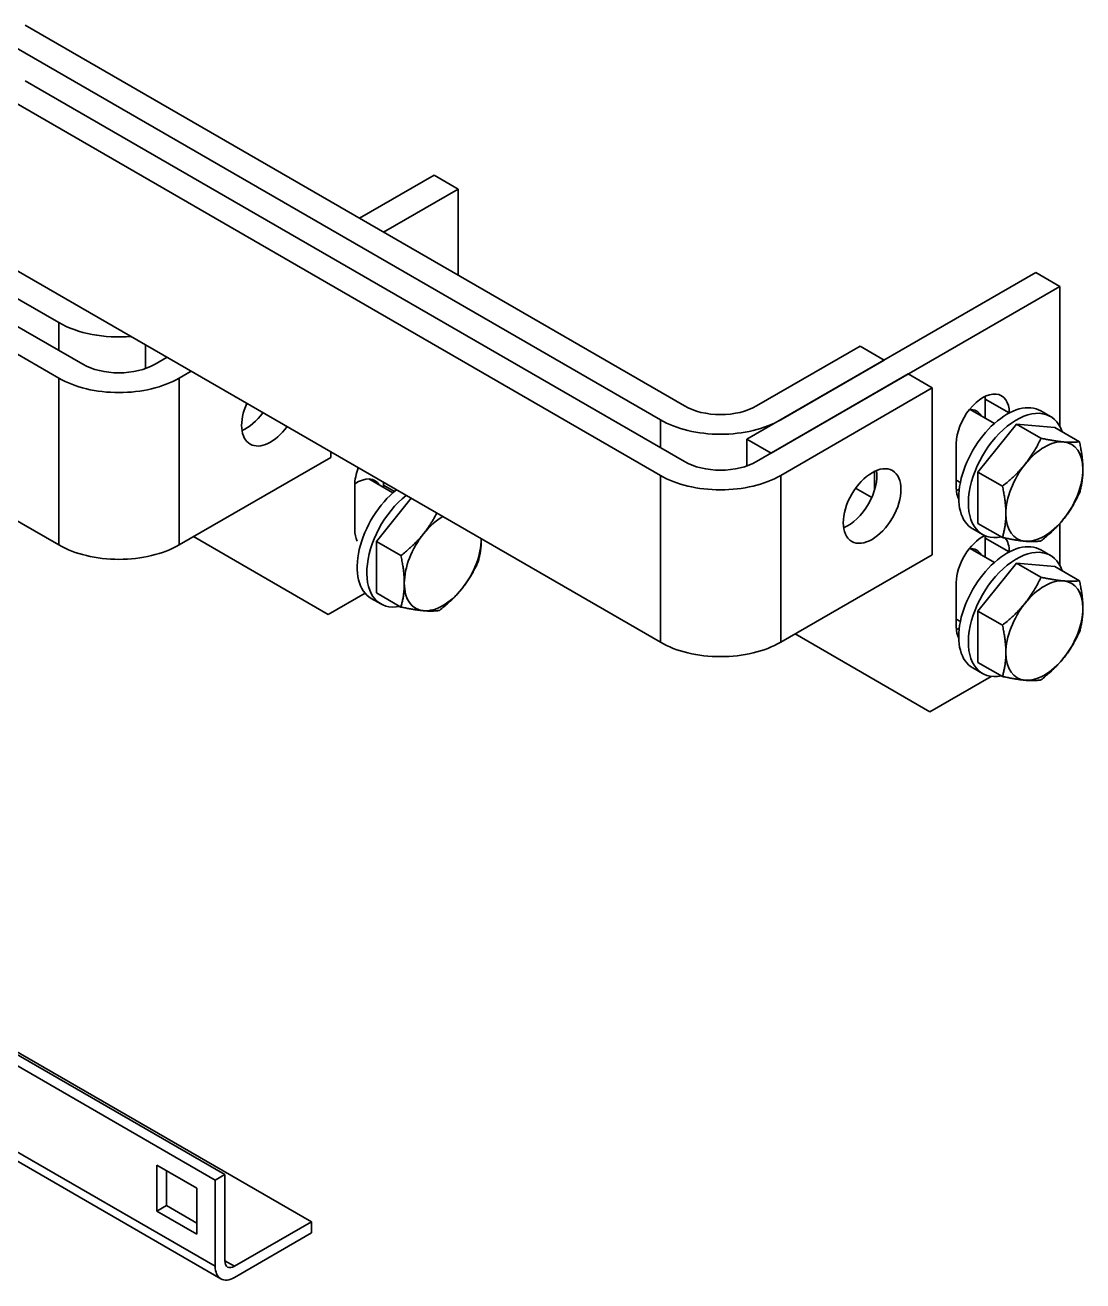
# Model space of a CAD drawing. Header units: millimetres. Extents: x -116965 to 323937, y 291661 to 566926.
# Drawn here: x -11643.5 to -11488.1, y 313856.7 to 314041.2 of the extents above; entities that cross this region are included whole.
import ezdxf

# ---------------------------------------------------------------- set-up
doc = ezdxf.new("R2010")
doc.units = ezdxf.units.MM
doc.layers.add('Visible Edges(Schneider)', color=7, linetype='Continuous', lineweight=35)
doc.layers.add('Visible Tangent Edges(Schneider)', color=7, linetype='Continuous', lineweight=35)

msp = doc.modelspace()

# ---------------------------------------------------------------- linework, layer by layer
at = {"layer": 'Visible Edges(Schneider)'}
for p, q in [((-11643.54578, 314041.159094), (-11546.672151, 313985.229078)), ((-11550.207685, 313983.187836), (-11647.081314, 314039.117852)), ((-11643.54578, 314032.994128), (-11546.672151, 313977.064112)), ((-11550.207685, 313975.022871), (-11647.081314, 314030.952886)), ((-11583.441703, 314019.113686), (-11594.401858, 314012.785838)), ((-11579.906169, 314017.072445), (-11583.441703, 314019.113686)), ((-11590.866324, 314010.744596), (-11579.906169, 314017.072445)), ((-11579.906169, 314017.072445), (-11579.906169, 314004.416748)), ((-11647.081314, 314006.457989), (-11550.207685, 313950.527973)), ((-11638.596032, 313997.476527), (-11650.616848, 314004.416748)), ((-11495.053356, 314004.824996), (-11537.479763, 313980.330098)), ((-11491.517822, 314002.783754), (-11495.053356, 314004.824996)), ((-11533.944229, 313978.288857), (-11491.517822, 314002.783754)), ((-11491.517822, 314002.783754), (-11491.517822, 313982.256131)), ((-11647.081314, 313998.293023), (-11635.060498, 313991.352802)), ((-11638.596032, 313989.311561), (-11650.616848, 313996.251782)), ((-11625.86811, 313994.21054), (-11625.86811, 313990.712188)), ((-11536.065549, 313985.229078), (-11520.862753, 313994.006416)), ((-11520.862753, 313994.006416), (-11517.327219, 313991.965175)), ((-11624.453897, 313991.352802), (-11622.68613, 313992.373423)), ((-11619.150596, 313990.332182), (-11620.918363, 313989.311561)), ((-11517.327219, 313991.965175), (-11532.530015, 313983.187836)), ((-11536.065549, 313977.064112), (-11513.791685, 313989.923933)), ((-11513.791685, 313989.923933), (-11510.256151, 313987.882692)), ((-11510.256151, 313987.882692), (-11532.530015, 313975.022871)), ((-11510.256151, 313987.882692), (-11510.256151, 313963.387794)), ((-11501.126123, 313982.669494), (-11504.667455, 313984.714083)), ((-11502.477977, 313983.449987), (-11502.477977, 313986.249699)), ((-11498.942443, 313984.208457), (-11498.942443, 313984.198245)), ((-11492.881783, 313983.683125), (-11494.295996, 313984.499621)), ((-11503.538637, 313975.528121), (-11497.881783, 313982.565343)), ((-11497.881783, 313982.565343), (-11494.285813, 313980.489209)), ((-11497.881783, 313982.565343), (-11492.224929, 313982.060093)), ((-11492.224929, 313982.060093), (-11488.628959, 313979.983959)), ((-11537.479763, 313980.330098), (-11537.479763, 313976.423498)), ((-11533.944229, 313978.288857), (-11537.479763, 313980.330098)), ((-11506.720618, 313973.185753), (-11506.720618, 313979.717726)), ((-11620.918363, 313964.816663), (-11598.644499, 313977.676485)), ((-11598.644499, 313977.676485), (-11598.644499, 313978.492981)), ((-11518.741433, 313975.618203), (-11518.741433, 313972.860856)), ((-11503.538637, 313975.528121), (-11499.942668, 313973.451987)), ((-11503.538637, 313967.985648), (-11503.538637, 313975.528121)), ((-11595.108965, 313967.062029), (-11595.108965, 313973.594002)), ((-11589.514471, 313972.463287), (-11593.055802, 313974.507876)), ((-11590.866324, 313973.594002), (-11590.866324, 313974.00225)), ((-11506.126123, 313974.00924), (-11506.720618, 313974.352472)), ((-11650.616848, 313971.756884), (-11638.596032, 313964.816663)), ((-11591.926985, 313965.321913), (-11586.824933, 313971.668952)), ((-11502.881783, 313966.362617), (-11504.295996, 313967.179113)), ((-11503.538637, 313967.985648), (-11499.942668, 313965.909514)), ((-11491.517822, 313967.964211), (-11491.517822, 313961.843717)), ((-11598.998052, 313954.610456), (-11618.797042, 313966.041408)), ((-11591.926985, 313965.321913), (-11588.331015, 313963.245779)), ((-11591.926985, 313957.779441), (-11591.926985, 313965.321913)), ((-11502.477977, 313963.037573), (-11502.477977, 313965.837284)), ((-11532.530015, 313950.527973), (-11510.256151, 313963.387794)), ((-11501.126123, 313962.25708), (-11504.667455, 313964.301668)), ((-11498.942443, 313963.796043), (-11498.942443, 313963.78583)), ((-11492.881783, 313963.27071), (-11494.295996, 313964.087207)), ((-11503.538637, 313955.115706), (-11497.881783, 313962.152928)), ((-11497.881783, 313962.152928), (-11494.285813, 313960.076795)), ((-11497.881783, 313962.152928), (-11492.224929, 313961.647679)), ((-11492.224929, 313961.647679), (-11488.628959, 313959.571545)), ((-11506.720618, 313952.773339), (-11506.720618, 313959.305311)), ((-11593.58985, 313957.732883), (-11598.998052, 313954.610456)), ((-11591.926985, 313957.779441), (-11588.331015, 313955.703307)), ((-11591.27013, 313956.156409), (-11592.684344, 313956.972906)), ((-11506.126123, 313953.596826), (-11506.720618, 313953.940057)), ((-11503.538637, 313955.115706), (-11499.942668, 313953.039572)), ((-11503.538637, 313947.573234), (-11503.538637, 313955.115706)), ((-11510.609705, 313940.321766), (-11530.408695, 313951.752718)), ((-11502.881783, 313945.950202), (-11504.295996, 313946.766699)), ((-11503.538637, 313947.573234), (-11499.942668, 313945.4971)), ((-11501.606699, 313945.519654), (-11510.609705, 313940.321766)), ((-11615.615062, 313871.531929), (-11665.112537, 313900.109309)), ((-11663.698323, 313900.925806), (-11614.200848, 313872.348426)), ((-11663.34477, 313901.12993), (-11601.472926, 313865.408205)), ((-11675.012031, 313891.816273), (-11614.786635, 313857.045124)), ((-11624.206409, 313873.756882), (-11618.337423, 313870.368421)), ((-11624.206409, 313866.979961), (-11624.206409, 313873.756882)), ((-11622.792196, 313872.940386), (-11622.792196, 313867.796457)), ((-11614.200848, 313872.348426), (-11615.615062, 313871.531929)), ((-11614.200848, 313872.348426), (-11614.200848, 313859.692729)), ((-11618.337423, 313870.368421), (-11618.337423, 313863.5915)), ((-11615.615062, 313858.876232), (-11615.615062, 313871.531929)), ((-11622.792196, 313867.796457), (-11624.206409, 313866.979961)), ((-11618.337423, 313863.5915), (-11624.206409, 313866.979961)), ((-11622.792196, 313867.796457), (-11618.337423, 313865.224493)), ((-11612.786635, 313858.876232), (-11601.472926, 313865.408205)), ((-11601.472926, 313865.408205), (-11601.472926, 313863.775212)), ((-11601.472926, 313863.775212), (-11612.786635, 313857.243239))]:
    msp.add_line(p, q, dxfattribs=at)
at = {"layer": 'Visible Edges(Schneider)', "flags": 128}
for points in [[(-11496.608991, 313976.678892), (-11496.496488, 313976.82044), (-11496.385991, 313976.962661), (-11496.277397, 313977.10566), (-11496.170608, 313977.249543), (-11496.065526, 313977.394417), (-11495.962062, 313977.54039), (-11495.860126, 313977.687568), (-11495.759632, 313977.836062), (-11495.660497, 313977.985981), (-11495.56264, 313978.13744), (-11495.465984, 313978.290551), (-11495.370451, 313978.445433), (-11495.275967, 313978.602205), (-11495.182459, 313978.760988), (-11495.089855, 313978.921909), (-11494.998086, 313979.085098), (-11494.907082, 313979.250686), (-11494.816774, 313979.418813), (-11494.727097, 313979.589619), (-11494.637981, 313979.763253), (-11494.549362, 313979.939867), (-11494.461171, 313980.119619), (-11494.373344, 313980.302676), (-11494.285813, 313980.489209)], [(-11494.285813, 313980.489209), (-11494.113024, 313980.452971), (-11493.944161, 313980.418115), (-11493.779059, 313980.384601), (-11493.617561, 313980.352393), (-11493.459516, 313980.321457), (-11493.304782, 313980.291762), (-11493.153221, 313980.263278), (-11493.004702, 313980.235979), (-11492.859099, 313980.209837), (-11492.71629, 313980.184831), (-11492.57616, 313980.160939), (-11492.438597, 313980.13814), (-11492.303492, 313980.116417), (-11492.170743, 313980.095753), (-11492.040248, 313980.076133), (-11491.91191, 313980.057545), (-11491.785636, 313980.039975), (-11491.661335, 313980.023416), (-11491.538917, 313980.007857), (-11491.418296, 313979.993292), (-11491.299389, 313979.979714), (-11491.182113, 313979.967121), (-11491.066388, 313979.955509), (-11490.952136, 313979.944878)], [(-11490.952136, 313979.944878), (-11490.839633, 313979.935256), (-11490.729136, 313979.926663), (-11490.620543, 313979.919082), (-11490.513753, 313979.912501), (-11490.408672, 313979.906907), (-11490.305208, 313979.902292), (-11490.203272, 313979.898644), (-11490.102778, 313979.895959), (-11490.003642, 313979.894231), (-11489.905786, 313979.893455), (-11489.80913, 313979.893629), (-11489.713597, 313979.894753), (-11489.619112, 313979.896826), (-11489.525604, 313979.899851), (-11489.433001, 313979.903831), (-11489.341232, 313979.908771), (-11489.250227, 313979.914677), (-11489.15992, 313979.921558), (-11489.070242, 313979.929423), (-11488.981127, 313979.938284), (-11488.892507, 313979.948152), (-11488.804317, 313979.959043), (-11488.71649, 313979.970973), (-11488.628959, 313979.983959)], [(-11488.628959, 313979.983959), (-11488.58633, 313979.785801), (-11488.545811, 313979.591281), (-11488.507356, 313979.400217), (-11488.470917, 313979.212433), (-11488.436452, 313979.027761), (-11488.403924, 313978.84604), (-11488.373297, 313978.667112), (-11488.34454, 313978.490827), (-11488.317623, 313978.317038), (-11488.29252, 313978.145604), (-11488.269209, 313977.976386), (-11488.247669, 313977.809252), (-11488.227883, 313977.64407), (-11488.209837, 313977.480714), (-11488.193518, 313977.319058), (-11488.178917, 313977.15898), (-11488.166027, 313977.000359), (-11488.154844, 313976.843077), (-11488.145367, 313976.687017), (-11488.137597, 313976.532064), (-11488.131539, 313976.378101), (-11488.127198, 313976.225015), (-11488.124584, 313976.072692), (-11488.123709, 313975.921017)], [(-11499.942667, 313973.451986), (-11499.769878, 313973.589296), (-11499.601015, 313973.725566), (-11499.435913, 313973.860914), (-11499.274415, 313973.995451), (-11499.11637, 313974.129288), (-11498.961636, 313974.262535), (-11498.810075, 313974.395296), (-11498.661556, 313974.527679), (-11498.515953, 313974.659786), (-11498.373144, 313974.791721), (-11498.233014, 313974.923588), (-11498.095451, 313975.055487), (-11497.960346, 313975.187522), (-11497.827597, 313975.319795), (-11497.697102, 313975.45241), (-11497.568765, 313975.58547), (-11497.44249, 313975.71908), (-11497.318189, 313975.853346), (-11497.195771, 313975.988374), (-11497.07515, 313976.124277), (-11496.956243, 313976.261164), (-11496.838967, 313976.39915), (-11496.723243, 313976.538353), (-11496.608991, 313976.678892)], [(-11488.123709, 313975.921017), (-11488.124584, 313975.770352), (-11488.127198, 313975.621047), (-11488.131539, 313975.472973), (-11488.137597, 313975.326007), (-11488.145367, 313975.180025), (-11488.154844, 313975.034908), (-11488.166027, 313974.890539), (-11488.178917, 313974.746803), (-11488.193518, 313974.603584), (-11488.209837, 313974.460772), (-11488.227883, 313974.318254), (-11488.247669, 313974.175919), (-11488.269209, 313974.033656), (-11488.29252, 313973.891356), (-11488.317623, 313973.748908), (-11488.34454, 313973.6062), (-11488.373297, 313973.463121), (-11488.403924, 313973.319558), (-11488.436452, 313973.175397), (-11488.470917, 313973.030521), (-11488.507356, 313972.884814), (-11488.545811, 313972.738155), (-11488.58633, 313972.590421), (-11488.628959, 313972.441487)], [(-11499.437418, 313969.389044), (-11499.438292, 313969.540719), (-11499.440906, 313969.693043), (-11499.445247, 313969.846129), (-11499.451306, 313970.000091), (-11499.459076, 313970.155045), (-11499.468553, 313970.311104), (-11499.479735, 313970.468386), (-11499.492626, 313970.627007), (-11499.507226, 313970.787085), (-11499.523546, 313970.948741), (-11499.541592, 313971.112098), (-11499.561378, 313971.277279), (-11499.582918, 313971.444414), (-11499.606229, 313971.613631), (-11499.631331, 313971.785065), (-11499.658248, 313971.958854), (-11499.687006, 313972.135139), (-11499.717632, 313972.314067), (-11499.75016, 313972.495789), (-11499.784625, 313972.68046), (-11499.821065, 313972.868244), (-11499.85952, 313973.059308), (-11499.900038, 313973.253828), (-11499.942667, 313973.451986)], [(-11488.628959, 313972.441487), (-11488.71649, 313972.254954), (-11488.804317, 313972.071897), (-11488.892507, 313971.892145), (-11488.981127, 313971.715531), (-11489.070242, 313971.541897), (-11489.15992, 313971.37109), (-11489.250227, 313971.202964), (-11489.341232, 313971.037375), (-11489.433001, 313970.874187), (-11489.525604, 313970.713266), (-11489.619112, 313970.554482), (-11489.713597, 313970.397711), (-11489.80913, 313970.242829), (-11489.905786, 313970.089718), (-11490.003642, 313969.938259), (-11490.102778, 313969.78834), (-11490.203272, 313969.639846), (-11490.305208, 313969.492667), (-11490.408672, 313969.346695), (-11490.513753, 313969.201821), (-11490.620543, 313969.057938), (-11490.729136, 313968.914939), (-11490.839633, 313968.772718), (-11490.952136, 313968.63117)], [(-11584.997338, 313966.472684), (-11584.905119, 313966.588474), (-11584.814255, 313966.704701), (-11584.724692, 313966.821424), (-11584.636372, 313966.9387), (-11584.549242, 313967.056588), (-11584.463251, 313967.175146), (-11584.378348, 313967.294433), (-11584.294484, 313967.414508), (-11584.211612, 313967.53543), (-11584.129685, 313967.65726), (-11584.048658, 313967.780059), (-11583.968487, 313967.903889), (-11583.889129, 313968.028812), (-11583.810542, 313968.154892), (-11583.732684, 313968.282193), (-11583.655516, 313968.410782), (-11583.578996, 313968.540726), (-11583.503086, 313968.672095), (-11583.427748, 313968.804959), (-11583.352943, 313968.939388), (-11583.278633, 313969.075459), (-11583.204781, 313969.213247), (-11583.131351, 313969.35283), (-11583.058306, 313969.494288)], [(-11499.942667, 313965.909514), (-11499.900038, 313966.058449), (-11499.85952, 313966.206182), (-11499.821065, 313966.352842), (-11499.784625, 313966.498549), (-11499.75016, 313966.643424), (-11499.717632, 313966.787585), (-11499.687006, 313966.931148), (-11499.658248, 313967.074227), (-11499.631331, 313967.216935), (-11499.606229, 313967.359383), (-11499.582918, 313967.501684), (-11499.561378, 313967.643946), (-11499.541592, 313967.786281), (-11499.523546, 313967.928799), (-11499.507226, 313968.071612), (-11499.492626, 313968.21483), (-11499.479735, 313968.358567), (-11499.468553, 313968.502936), (-11499.459076, 313968.648052), (-11499.451306, 313968.794034), (-11499.445247, 313968.941001), (-11499.440906, 313969.089074), (-11499.438292, 313969.238379), (-11499.437418, 313969.389044)], [(-11490.952136, 313968.63117), (-11491.066388, 313968.490631), (-11491.182113, 313968.351428), (-11491.299389, 313968.213442), (-11491.418296, 313968.076555), (-11491.538917, 313967.940652), (-11491.661335, 313967.805623), (-11491.785636, 313967.671358), (-11491.91191, 313967.537748), (-11492.040248, 313967.404688), (-11492.170743, 313967.272073), (-11492.303492, 313967.1398), (-11492.438597, 313967.007765), (-11492.57616, 313966.875865), (-11492.71629, 313966.743999), (-11492.859099, 313966.612064), (-11493.004702, 313966.479956), (-11493.153221, 313966.347574), (-11493.304782, 313966.214812), (-11493.459516, 313966.081566), (-11493.617561, 313965.947729), (-11493.779059, 313965.813192), (-11493.944161, 313965.677844), (-11494.113024, 313965.541574), (-11494.285813, 313965.404264)], [(-11588.331015, 313963.245779), (-11588.158226, 313963.383088), (-11587.989363, 313963.519359), (-11587.824261, 313963.654706), (-11587.662762, 313963.789244), (-11587.504718, 313963.923081), (-11587.349984, 313964.056328), (-11587.198423, 313964.189089), (-11587.049904, 313964.321472), (-11586.9043, 313964.453579), (-11586.761492, 313964.585514), (-11586.621362, 313964.71738), (-11586.483798, 313964.84928), (-11586.348694, 313964.981315), (-11586.215944, 313965.113588), (-11586.08545, 313965.246203), (-11585.957112, 313965.379262), (-11585.830838, 313965.512872), (-11585.706537, 313965.647138), (-11585.584118, 313965.782167), (-11585.463498, 313965.918069), (-11585.344591, 313966.054957), (-11585.227315, 313966.192943), (-11585.11159, 313966.332145), (-11584.997338, 313966.472684)], [(-11576.512057, 313965.71481), (-11576.512931, 313965.564145), (-11576.515545, 313965.414839), (-11576.519886, 313965.266766), (-11576.525945, 313965.1198), (-11576.533715, 313964.973818), (-11576.543192, 313964.828701), (-11576.554374, 313964.684332), (-11576.567264, 313964.540595), (-11576.581865, 313964.397377), (-11576.598185, 313964.254565), (-11576.616231, 313964.112046), (-11576.636017, 313963.969711), (-11576.657557, 313963.827449), (-11576.680868, 313963.685149), (-11576.70597, 313963.542701), (-11576.732887, 313963.399993), (-11576.761644, 313963.256914), (-11576.792271, 313963.113351), (-11576.824799, 313962.969189), (-11576.859264, 313962.824314), (-11576.895704, 313962.678607), (-11576.934159, 313962.531948), (-11576.974677, 313962.384214), (-11577.017306, 313962.23528)], [(-11496.608991, 313965.365183), (-11496.723243, 313965.375815), (-11496.838967, 313965.387426), (-11496.956243, 313965.40002), (-11497.07515, 313965.413597), (-11497.195771, 313965.428162), (-11497.318189, 313965.443721), (-11497.44249, 313965.460281), (-11497.568765, 313965.47785), (-11497.697102, 313965.496438), (-11497.827597, 313965.516058), (-11497.960346, 313965.536722), (-11498.095451, 313965.558445), (-11498.233014, 313965.581244), (-11498.373144, 313965.605136), (-11498.515953, 313965.630142), (-11498.661556, 313965.656283), (-11498.810075, 313965.683583), (-11498.961636, 313965.712067), (-11499.11637, 313965.741762), (-11499.274415, 313965.772698), (-11499.435913, 313965.804906), (-11499.601015, 313965.83842), (-11499.769878, 313965.873277), (-11499.942667, 313965.909514)], [(-11494.285813, 313965.404264), (-11494.373344, 313965.391278), (-11494.461171, 313965.379348), (-11494.549362, 313965.368457), (-11494.637981, 313965.358589), (-11494.727097, 313965.349728), (-11494.816774, 313965.341863), (-11494.907082, 313965.334982), (-11494.998086, 313965.329076), (-11495.089855, 313965.324136), (-11495.182459, 313965.320156), (-11495.275967, 313965.317131), (-11495.370451, 313965.315058), (-11495.465984, 313965.313935), (-11495.56264, 313965.31376), (-11495.660497, 313965.314536), (-11495.759632, 313965.316265), (-11495.860126, 313965.31895), (-11495.962062, 313965.322597), (-11496.065526, 313965.327213), (-11496.170608, 313965.332806), (-11496.277397, 313965.339388), (-11496.385991, 313965.346968), (-11496.496488, 313965.355562), (-11496.608991, 313965.365183)], [(-11587.825765, 313959.182837), (-11587.82664, 313959.334512), (-11587.829254, 313959.486835), (-11587.833595, 313959.639921), (-11587.839654, 313959.793884), (-11587.847423, 313959.948837), (-11587.856901, 313960.104897), (-11587.868083, 313960.262179), (-11587.880973, 313960.4208), (-11587.895574, 313960.580878), (-11587.911893, 313960.742534), (-11587.92994, 313960.90589), (-11587.949726, 313961.071072), (-11587.971265, 313961.238206), (-11587.994576, 313961.407424), (-11588.019679, 313961.578858), (-11588.046596, 313961.752647), (-11588.075353, 313961.928932), (-11588.10598, 313962.10786), (-11588.138508, 313962.289581), (-11588.172973, 313962.474253), (-11588.209412, 313962.662037), (-11588.247868, 313962.853101), (-11588.288386, 313963.047621), (-11588.331015, 313963.245779)], [(-11577.017306, 313962.23528), (-11577.104837, 313962.048747), (-11577.192664, 313961.86569), (-11577.280855, 313961.685937), (-11577.369475, 313961.509323), (-11577.45859, 313961.33569), (-11577.548268, 313961.164883), (-11577.638575, 313960.996757), (-11577.729579, 313960.831168), (-11577.821349, 313960.66798), (-11577.913952, 313960.507058), (-11578.00746, 313960.348275), (-11578.101944, 313960.191504), (-11578.197477, 313960.036622), (-11578.294134, 313959.88351), (-11578.39199, 313959.732052), (-11578.491125, 313959.582133), (-11578.591619, 313959.433638), (-11578.693556, 313959.28646), (-11578.79702, 313959.140488), (-11578.902101, 313958.995614), (-11579.008891, 313958.851731), (-11579.117484, 313958.708732), (-11579.227981, 313958.566511), (-11579.340484, 313958.424962)], [(-11588.331015, 313955.703307), (-11588.288386, 313955.852241), (-11588.247868, 313955.999975), (-11588.209412, 313956.146634), (-11588.172973, 313956.292341), (-11588.138508, 313956.437217), (-11588.10598, 313956.581378), (-11588.075353, 313956.724941), (-11588.046596, 313956.86802), (-11588.019679, 313957.010728), (-11587.994576, 313957.153176), (-11587.971265, 313957.295476), (-11587.949726, 313957.437739), (-11587.92994, 313957.580074), (-11587.911893, 313957.722592), (-11587.895574, 313957.865404), (-11587.880973, 313958.008623), (-11587.868083, 313958.152359), (-11587.856901, 313958.296728), (-11587.847423, 313958.441845), (-11587.839654, 313958.587827), (-11587.833595, 313958.734793), (-11587.829254, 313958.882867), (-11587.82664, 313959.032172), (-11587.825765, 313959.182837)], [(-11496.608991, 313956.266477), (-11496.496488, 313956.408026), (-11496.385991, 313956.550246), (-11496.277397, 313956.693246), (-11496.170608, 313956.837129), (-11496.065526, 313956.982003), (-11495.962062, 313957.127975), (-11495.860126, 313957.275153), (-11495.759632, 313957.423647), (-11495.660497, 313957.573567), (-11495.56264, 313957.725025), (-11495.465984, 313957.878137), (-11495.370451, 313958.033019), (-11495.275967, 313958.18979), (-11495.182459, 313958.348574), (-11495.089855, 313958.509495), (-11494.998086, 313958.672683), (-11494.907082, 313958.838272), (-11494.816774, 313959.006398), (-11494.727097, 313959.177204), (-11494.637981, 313959.350839), (-11494.549362, 313959.527452), (-11494.461171, 313959.707205), (-11494.373344, 313959.890261), (-11494.285813, 313960.076794)], [(-11494.285813, 313960.076794), (-11494.113024, 313960.040557), (-11493.944161, 313960.005701), (-11493.779059, 313959.972186), (-11493.617561, 313959.939979), (-11493.459516, 313959.909043), (-11493.304782, 313959.879348), (-11493.153221, 313959.850864), (-11493.004702, 313959.823564), (-11492.859099, 313959.797423), (-11492.71629, 313959.772417), (-11492.57616, 313959.748524), (-11492.438597, 313959.725725), (-11492.303492, 313959.704002), (-11492.170743, 313959.683338), (-11492.040248, 313959.663719), (-11491.91191, 313959.64513), (-11491.785636, 313959.627561), (-11491.661335, 313959.611002), (-11491.538917, 313959.595442), (-11491.418296, 313959.580877), (-11491.299389, 313959.5673), (-11491.182113, 313959.554707), (-11491.066388, 313959.543095), (-11490.952136, 313959.532463)], [(-11490.952136, 313959.532463), (-11490.839633, 313959.522842), (-11490.729136, 313959.514248), (-11490.620543, 313959.506668), (-11490.513753, 313959.500086), (-11490.408672, 313959.494493), (-11490.305208, 313959.489877), (-11490.203272, 313959.48623), (-11490.102778, 313959.483545), (-11490.003642, 313959.481816), (-11489.905786, 313959.48104), (-11489.80913, 313959.481215), (-11489.713597, 313959.482338), (-11489.619112, 313959.484412), (-11489.525604, 313959.487436), (-11489.433001, 313959.491416), (-11489.341232, 313959.496356), (-11489.250227, 313959.502262), (-11489.15992, 313959.509144), (-11489.070242, 313959.517008), (-11488.981127, 313959.525869), (-11488.892507, 313959.535737), (-11488.804317, 313959.546628), (-11488.71649, 313959.558558), (-11488.628959, 313959.571545)], [(-11488.628959, 313959.571545), (-11488.58633, 313959.373386), (-11488.545811, 313959.178866), (-11488.507356, 313958.987802), (-11488.470917, 313958.800019), (-11488.436452, 313958.615347), (-11488.403924, 313958.433625), (-11488.373297, 313958.254698), (-11488.34454, 313958.078412), (-11488.317623, 313957.904624), (-11488.29252, 313957.733189), (-11488.269209, 313957.563972), (-11488.247669, 313957.396838), (-11488.227883, 313957.231656), (-11488.209837, 313957.068299), (-11488.193518, 313956.906643), (-11488.178917, 313956.746565), (-11488.166027, 313956.587944), (-11488.154844, 313956.430663), (-11488.145367, 313956.274603), (-11488.137597, 313956.119649), (-11488.131539, 313955.965687), (-11488.127198, 313955.812601), (-11488.124584, 313955.660277), (-11488.123709, 313955.508602)], [(-11579.340484, 313958.424962), (-11579.454736, 313958.284424), (-11579.570461, 313958.145221), (-11579.687737, 313958.007235), (-11579.806643, 313957.870347), (-11579.927264, 313957.734445), (-11580.049682, 313957.599416), (-11580.173984, 313957.46515), (-11580.300258, 313957.331541), (-11580.428595, 313957.198481), (-11580.55909, 313957.065866), (-11580.69184, 313956.933593), (-11580.826944, 313956.801558), (-11580.964508, 313956.669658), (-11581.104638, 313956.537792), (-11581.247446, 313956.405856), (-11581.39305, 313956.273749), (-11581.541568, 313956.141367), (-11581.693129, 313956.008605), (-11581.847863, 313955.875359), (-11582.005908, 313955.741521), (-11582.167407, 313955.606984), (-11582.332508, 313955.471637), (-11582.501372, 313955.335366), (-11582.674161, 313955.198057)], [(-11584.997338, 313955.158976), (-11585.11159, 313955.169608), (-11585.227315, 313955.181219), (-11585.344591, 313955.193813), (-11585.463498, 313955.20739), (-11585.584118, 313955.221955), (-11585.706537, 313955.237514), (-11585.830838, 313955.254074), (-11585.957112, 313955.271643), (-11586.08545, 313955.290231), (-11586.215944, 313955.309851), (-11586.348694, 313955.330515), (-11586.483798, 313955.352238), (-11586.621362, 313955.375036), (-11586.761492, 313955.398929), (-11586.9043, 313955.423935), (-11587.049904, 313955.450076), (-11587.198423, 313955.477376), (-11587.349984, 313955.50586), (-11587.504718, 313955.535555), (-11587.662762, 313955.566491), (-11587.824261, 313955.598699), (-11587.989363, 313955.632213), (-11588.158226, 313955.66707), (-11588.331015, 313955.703307)], [(-11582.674161, 313955.198057), (-11582.761692, 313955.185071), (-11582.849519, 313955.173141), (-11582.937709, 313955.16225), (-11583.026329, 313955.152381), (-11583.115444, 313955.143521), (-11583.205122, 313955.135656), (-11583.295429, 313955.128775), (-11583.386434, 313955.122868), (-11583.478203, 313955.117928), (-11583.570806, 313955.113948), (-11583.664314, 313955.110924), (-11583.758798, 313955.108851), (-11583.854331, 313955.107728), (-11583.950988, 313955.107553), (-11584.048844, 313955.108329), (-11584.14798, 313955.110058), (-11584.248473, 313955.112743), (-11584.35041, 313955.11639), (-11584.453874, 313955.121006), (-11584.558955, 313955.126599), (-11584.665745, 313955.13318), (-11584.774338, 313955.140761), (-11584.884835, 313955.149354), (-11584.997338, 313955.158976)], [(-11499.942667, 313953.039572), (-11499.769878, 313953.176881), (-11499.601015, 313953.313152), (-11499.435913, 313953.448499), (-11499.274415, 313953.583037), (-11499.11637, 313953.716874), (-11498.961636, 313953.85012), (-11498.810075, 313953.982882), (-11498.661556, 313954.115264), (-11498.515953, 313954.247372), (-11498.373144, 313954.379307), (-11498.233014, 313954.511173), (-11498.095451, 313954.643072), (-11497.960346, 313954.775108), (-11497.827597, 313954.907381), (-11497.697102, 313955.039995), (-11497.568765, 313955.173055), (-11497.44249, 313955.306665), (-11497.318189, 313955.440931), (-11497.195771, 313955.57596), (-11497.07515, 313955.711862), (-11496.956243, 313955.84875), (-11496.838967, 313955.986736), (-11496.723243, 313956.125938), (-11496.608991, 313956.266477)], [(-11488.123709, 313955.508602), (-11488.124584, 313955.357937), (-11488.127198, 313955.208632), (-11488.131539, 313955.060559), (-11488.137597, 313954.913592), (-11488.145367, 313954.76761), (-11488.154844, 313954.622494), (-11488.166027, 313954.478125), (-11488.178917, 313954.334388), (-11488.193518, 313954.19117), (-11488.209837, 313954.048357), (-11488.227883, 313953.905839), (-11488.247669, 313953.763504), (-11488.269209, 313953.621242), (-11488.29252, 313953.478942), (-11488.317623, 313953.336493), (-11488.34454, 313953.193786), (-11488.373297, 313953.050706), (-11488.403924, 313952.907143), (-11488.436452, 313952.762982), (-11488.470917, 313952.618107), (-11488.507356, 313952.4724), (-11488.545811, 313952.32574), (-11488.58633, 313952.178007), (-11488.628959, 313952.029072)], [(-11499.437418, 313948.97663), (-11499.438292, 313949.128305), (-11499.440906, 313949.280628), (-11499.445247, 313949.433714), (-11499.451306, 313949.587677), (-11499.459076, 313949.74263), (-11499.468553, 313949.89869), (-11499.479735, 313950.055971), (-11499.492626, 313950.214592), (-11499.507226, 313950.37467), (-11499.523546, 313950.536327), (-11499.541592, 313950.699683), (-11499.561378, 313950.864865), (-11499.582918, 313951.031999), (-11499.606229, 313951.201216), (-11499.631331, 313951.372651), (-11499.658248, 313951.54644), (-11499.687006, 313951.722725), (-11499.717632, 313951.901653), (-11499.75016, 313952.083374), (-11499.784625, 313952.268046), (-11499.821065, 313952.455829), (-11499.85952, 313952.646893), (-11499.900038, 313952.841414), (-11499.942667, 313953.039572)], [(-11488.628959, 313952.029072), (-11488.71649, 313951.842539), (-11488.804317, 313951.659482), (-11488.892507, 313951.47973), (-11488.981127, 313951.303116), (-11489.070242, 313951.129483), (-11489.15992, 313950.958676), (-11489.250227, 313950.790549), (-11489.341232, 313950.624961), (-11489.433001, 313950.461772), (-11489.525604, 313950.300851), (-11489.619112, 313950.142068), (-11489.713597, 313949.985297), (-11489.80913, 313949.830415), (-11489.905786, 313949.677303), (-11490.003642, 313949.525845), (-11490.102778, 313949.375925), (-11490.203272, 313949.227431), (-11490.305208, 313949.080253), (-11490.408672, 313948.934281), (-11490.513753, 313948.789407), (-11490.620543, 313948.645523), (-11490.729136, 313948.502525), (-11490.839633, 313948.360304), (-11490.952136, 313948.218755)], [(-11499.942667, 313945.4971), (-11499.900038, 313945.646034), (-11499.85952, 313945.793768), (-11499.821065, 313945.940427), (-11499.784625, 313946.086134), (-11499.75016, 313946.231009), (-11499.717632, 313946.375171), (-11499.687006, 313946.518734), (-11499.658248, 313946.661813), (-11499.631331, 313946.804521), (-11499.606229, 313946.946969), (-11499.582918, 313947.089269), (-11499.561378, 313947.231531), (-11499.541592, 313947.373866), (-11499.523546, 313947.516385), (-11499.507226, 313947.659197), (-11499.492626, 313947.802415), (-11499.479735, 313947.946152), (-11499.468553, 313948.090521), (-11499.459076, 313948.235638), (-11499.451306, 313948.38162), (-11499.445247, 313948.528586), (-11499.440906, 313948.676659), (-11499.438292, 313948.825965), (-11499.437418, 313948.97663)], [(-11490.952136, 313948.218755), (-11491.066388, 313948.078216), (-11491.182113, 313947.939014), (-11491.299389, 313947.801027), (-11491.418296, 313947.66414), (-11491.538917, 313947.528238), (-11491.661335, 313947.393209), (-11491.785636, 313947.258943), (-11491.91191, 313947.125333), (-11492.040248, 313946.992273), (-11492.170743, 313946.859659), (-11492.303492, 313946.727386), (-11492.438597, 313946.59535), (-11492.57616, 313946.463451), (-11492.71629, 313946.331584), (-11492.859099, 313946.199649), (-11493.004702, 313946.067542), (-11493.153221, 313945.935159), (-11493.304782, 313945.802398), (-11493.459516, 313945.669152), (-11493.617561, 313945.535314), (-11493.779059, 313945.400777), (-11493.944161, 313945.265429), (-11494.113024, 313945.129159), (-11494.285813, 313944.99185)], [(-11496.608991, 313944.952769), (-11496.723243, 313944.9634), (-11496.838967, 313944.975012), (-11496.956243, 313944.987605), (-11497.07515, 313945.001183), (-11497.195771, 313945.015748), (-11497.318189, 313945.031306), (-11497.44249, 313945.047866), (-11497.568765, 313945.065436), (-11497.697102, 313945.084024), (-11497.827597, 313945.103644), (-11497.960346, 313945.124308), (-11498.095451, 313945.146031), (-11498.233014, 313945.168829), (-11498.373144, 313945.192722), (-11498.515953, 313945.217728), (-11498.661556, 313945.243869), (-11498.810075, 313945.271169), (-11498.961636, 313945.299653), (-11499.11637, 313945.329348), (-11499.274415, 313945.360284), (-11499.435913, 313945.392492), (-11499.601015, 313945.426006), (-11499.769878, 313945.460862), (-11499.942667, 313945.4971)], [(-11494.285813, 313944.99185), (-11494.373344, 313944.978863), (-11494.461171, 313944.966933), (-11494.549362, 313944.956043), (-11494.637981, 313944.946174), (-11494.727097, 313944.937314), (-11494.816774, 313944.929448), (-11494.907082, 313944.922567), (-11494.998086, 313944.916661), (-11495.089855, 313944.911721), (-11495.182459, 313944.907741), (-11495.275967, 313944.904717), (-11495.370451, 313944.902644), (-11495.465984, 313944.90152), (-11495.56264, 313944.901346), (-11495.660497, 313944.902122), (-11495.759632, 313944.90385), (-11495.860126, 313944.906535), (-11495.962062, 313944.910182), (-11496.065526, 313944.914798), (-11496.170608, 313944.920392), (-11496.277397, 313944.926973), (-11496.385991, 313944.934554), (-11496.496488, 313944.943147), (-11496.608991, 313944.952769)]]:
    msp.add_lwpolyline(points, dxfattribs=at)
at = {"layer": 'Visible Edges(Schneider)'}
for centre, major_axis, start_param, end_param in [((-11629.757197, 314002.57963), (12.5, 0), 3.926990817, 4.854286035), ((-11629.757197, 313994.414664), (7.5, 0), 3.926990817, 5.4977871438), ((-11629.757197, 313994.414664), (12.5, 0), 3.926990817, 5.4977871438), ((-11502.83153, 313981.963092), (2.75, 4.76314), 5.4977871438, 8.6393797974), ((-11506.367064, 313984.004333), (2.75, 4.76314), 5.4977871438, 5.5850056489), ((-11607.483334, 313984.82083), (-3, -5.196152), 4.8900995812, 7.6762710331), ((-11541.36885, 313988.29094), (7.5, 0), 3.926990817, 5.4977871438), ((-11499.295996, 313975.839367), (5, 8.660254), 0, 3.1415926536), ((-11497.881783, 313975.022871), (5, 8.660254), 5.8147682352, 9.8931950327), ((-11506.367064, 313979.92185), (2.625, 4.546633), 5.9733406674, 6.629621585), ((-11507.781278, 313980.738347), (2.625, 4.546633), 5.9733406674, 6.0104423504), ((-11611.018868, 313986.862071), (3, 5.196152), 3.7717298997, 4.5346783795), ((-11541.36885, 313988.29094), (-12.5, 0), 0.7853981634, 2.3561944902), ((-11493.780563, 313972.655031), (4, 6.928203), 0.2617993878, 1.308996939), ((-11493.780563, 313972.655031), (4, 6.928203), 5.4977871438, 6.544984695), ((-11591.219878, 313975.839367), (2.75, 4.76314), 1.8308472245, 2.3561944902), ((-11541.36885, 313980.125974), (7.5, 0), 3.926990817, 5.4977871438), ((-11522.63052, 313972.573381), (3, 5.196152), 3.7717298997, 5.6530480611), ((-11493.780563, 313972.655031), (-4, -6.928203), 4.4505895926, 5.4977871438), ((-11493.780563, 313972.655031), (4, 6.928203), 4.4505895926, 5.4977871438), ((-11594.755412, 313969.715643), (2.625, 4.546633), 5.9733406674, 7.1630727442), ((-11596.169625, 313970.532139), (2.625, 4.546633), 5.9733406674, 6.0104423504), ((-11594.755412, 313971.348636), (2.75, 4.76314), 5.4225569855, 5.4977871438), ((-11541.36885, 313980.125974), (-12.5, 0), 0.7853981634, 2.3561944902), ((-11587.684344, 313965.63316), (-5, -8.660254), 4.1111247637, 6.2831853072), ((-11586.27013, 313964.816663), (-5, -8.660254), 4.1111247637, 6.7516023791), ((-11502.83153, 313975.431119), (-2.75, -4.76314), 5.4977871438, 5.9294621842), ((-11506.367064, 313977.47236), (2.75, 4.76314), 3.8397723119, 3.9475954073), ((-11582.168911, 313962.448823), (-4, -6.928203), 3.926990817, 4.4505895926), ((-11493.780563, 313972.655031), (-4, -6.928203), 5.4977871438, 6.544984695), ((-11493.780563, 313972.655031), (-4, -6.928203), 0.2617993878, 1.308996939), ((-11591.219878, 313969.307395), (-2.75, -4.76314), 5.4977871438, 5.9317333852), ((-11582.168911, 313962.448823), (-4, -6.928203), 4.4505895926, 5.4977871438), ((-11629.757197, 313969.919767), (12.5, 0), 3.926990817, 5.4977871438), ((-11582.168911, 313962.448823), (4, 6.928203), 4.4505895926, 5.4977871438), ((-11499.295996, 313955.426953), (5, 8.660254), 0, 3.1415926536), ((-11502.83153, 313961.550677), (2.75, 4.76314), 0.7121744152, 2.3561944902), ((-11497.881783, 313954.610456), (5, 8.660254), 5.8147682352, 9.8931950327), ((-11506.367064, 313963.591919), (2.75, 4.76314), 5.4977871438, 5.5731373825), ((-11502.83153, 313961.550677), (2.75, 4.76314), 5.4977871438, 6.0517896423), ((-11506.367064, 313959.509436), (2.625, 4.546633), 5.9733406674, 6.629621585), ((-11507.781278, 313960.325932), (2.625, 4.546633), 5.9733406674, 6.0104423504), ((-11582.168911, 313962.448823), (-4, -6.928203), 5.4977871438, 6.544984695), ((-11493.780563, 313952.242616), (4, 6.928203), 0.2617993878, 1.308996939), ((-11493.780563, 313952.242616), (4, 6.928203), 5.4977871438, 6.544984695), ((-11582.168911, 313962.448823), (-4, -6.928203), 0.2617993878, 1.308996939), ((-11493.780563, 313952.242616), (-4, -6.928203), 4.4505895926, 5.4977871438), ((-11493.780563, 313952.242616), (4, 6.928203), 4.4505895926, 5.4977871438), ((-11502.83153, 313955.018704), (-2.75, -4.76314), 5.4977871438, 5.9294621842), ((-11506.367064, 313957.059946), (2.75, 4.76314), 3.8397723119, 3.9475954073), ((-11541.36885, 313955.631077), (12.5, 0), 3.926990817, 5.4977871438), ((-11493.780563, 313952.242616), (-4, -6.928203), 5.4977871438, 6.544984695), ((-11493.780563, 313952.242616), (-4, -6.928203), 0.2617993878, 1.308996939), ((-11612.786635, 313860.509225), (-1, -1.732051), 5.4977871438, 7.0685834706), ((-11612.786635, 313860.509225), (-2, -3.464102), 5.4977871438, 7.0685834706)]:
    msp.add_ellipse(centre, major_axis=major_axis, ratio=0.5773502692, start_param=start_param, end_param=end_param, dxfattribs=at)
msp.add_ellipse((-11519.094986, 313970.532139), major_axis=(3, 5.196152), ratio=0.5773502692, dxfattribs=at)
at = {"layer": 'Visible Tangent Edges(Schneider)'}
for p, q in [((-11638.596032, 313993.394044), (-11638.596032, 313997.476527)), ((-11638.596032, 313964.816663), (-11638.596032, 313989.311561)), ((-11620.918363, 313989.311561), (-11620.918363, 313964.816663)), ((-11502.477977, 313986.249699), (-11498.942443, 313984.208457)), ((-11550.207685, 313983.187836), (-11550.207685, 313979.105354)), ((-11590.866324, 313973.594002), (-11589.27165, 313972.673316)), ((-11550.207685, 313975.022871), (-11550.207685, 313950.527973)), ((-11532.530015, 313975.022871), (-11532.530015, 313950.527973)), ((-11521.517409, 313973.155471), (-11519.147437, 313971.787167)), ((-11502.477977, 313965.837284), (-11498.942443, 313963.796043)), ((-11675.012031, 313893.169088), (-11615.615062, 313858.876232)), ((-11614.200848, 313859.692729), (-11612.786635, 313858.876232))]:
    msp.add_line(p, q, dxfattribs=at)

doc.saveas('drawing.dxf')
